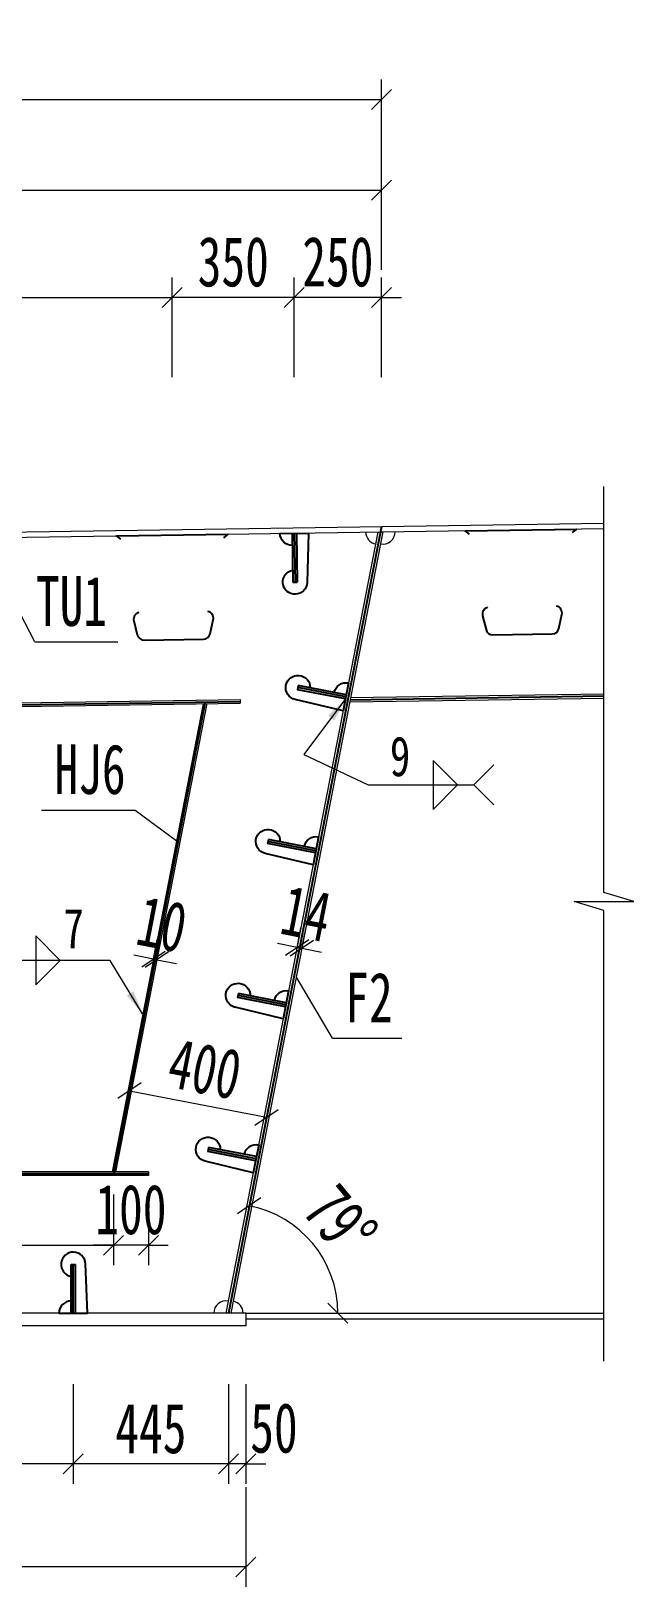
# Model space of a CAD drawing. Header units: millimetres. Extents: x -89049 to 410567, y -307459 to -100425.
# Drawn here: x 139935 to 141663, y -125392 to -120927 of the extents above; entities that cross this region are included whole.
import ezdxf
from ezdxf.enums import TextEntityAlignment as Align

# ---------------------------------------------------------------- set-up
doc = ezdxf.new("R2010")
doc.units = ezdxf.units.MM
doc.layers.get('Defpoints').update_dxf_attribs({"color": 8})
for name, color, linetype, lineweight in [('Dim', 4, 'Continuous', 15), ('文字', 7, 'Continuous', 15), ('细实线', 4, 'Continuous', 15), ('钢板粗线', 1, 'Continuous', 25), ('钢板细线', 6, 'Continuous', 15)]:
    doc.layers.add(name, color=color, linetype=linetype, lineweight=lineweight)
doc.layers.add('Text', color=4, linetype='Continuous')
doc.styles.add('111', font='', dxfattribs={"width": 0.7})
doc.styles.add('BM_Dim', font='', dxfattribs={"width": 0.85})
doc.styles.add('SMEDI', font='', dxfattribs={"width": 0.75})
doc.styles.get("Standard").update_dxf_attribs({"font": ''})
doc.styles.get('111').set_extended_font_data('仿宋_GB2312')
doc.styles.get('BM_Dim').set_extended_font_data('仿宋_GB2312')
doc.styles.get('SMEDI').set_extended_font_data('仿宋_GB2312')
doc.styles.get('Standard').set_extended_font_data('仿宋_GB2312')
doc.dimstyles.new('200', dxfattribs={"dimscale": 0, "dimtxt": 2.5, "dimasz": 1, "dimexe": 1, "dimexo": 1, "dimgap": 0.6, "dimtad": 1, "dimdec": 0, "dimdsep": 46, "dimtxsty": '111', "dimblk": 'OBLIQUE', "dimcen": 0, "dimclrd": 4, "dimclre": 4, "dimclrt": 4, "dimadec": 1, "dimazin": 2, "dimtfac": 1, "dimtdec": 0, "dimtix": 1, "dimtmove": 2, "dimatfit": 3, "dimfxl": 4, "dimfxlon": 1, "dimtolj": 1, "dimlwd": -1, "dimlwe": -1, "dimarcsym": 0})
doc.dimstyles.new('MSteel_1.0_1.0', dxfattribs={"dimtxt": 3, "dimasz": 1.2, "dimexe": 1, "dimexo": 1, "dimgap": 1, "dimtad": 3, "dimtoh": 1, "dimdec": 0, "dimzin": 0, "dimdsep": 46, "dimtxsty": 'Standard', "dimblk": 'ARCHTICK', "dimcen": 0.09, "dimclrd": 3, "dimclre": 3, "dimadec": 0, "dimazin": 0, "dimtfac": 1, "dimtdec": 4, "dimtofl": 0, "dimtmove": 0, "dimatfit": 3, "dimfxl": 1, "dimtolj": 1, "dimtzin": 0, "dimarcsym": 0})

# ---------------------------------------------------------------- blocks, each defined once
blk = doc.blocks.new('_Oblique')
at = {"color": 0, "linetype": 'ByBlock', "lineweight": -2}
blk.add_line((-0.5, -0.5), (0.5, 0.5), dxfattribs=at)
blk = doc.blocks.new('*D317')
at = {"layer": 'Defpoints', "color": 0, "transparency": 16777216}
for p in [(140939.3, -121384.1), (130891.2, -122353), (140939.3, -122348.6)]:
    blk.add_point(p, dxfattribs=at)
at = {"layer": '细实线', "color": 4, "transparency": 16777216}
for p, q in [((130891.2, -121612.7), (130891.2, -121327)), ((140939.3, -121612.7), (140939.3, -121327)), ((130891.2, -121384.1), (140939.3, -121384.1))]:
    blk.add_line(p, q, dxfattribs=at)
at = {"layer": '细实线', "color": 4, "transparency": 16777216, "xscale": 57.14285714285715, "yscale": 57.14285714285715, "zscale": 57.14285714285715, "rotation": 180}
blk.add_blockref('_Oblique', (130891.2, -121384.1), dxfattribs=at)
at = {"layer": '细实线', "color": 4, "transparency": 16777216, "xscale": 57.14285714285715, "yscale": 57.14285714285715, "zscale": 57.14285714285715}
blk.add_blockref('_Oblique', (140939.3, -121384.1), dxfattribs=at)
at = {"layer": '细实线', "color": 4, "transparency": 16777216, "insert": (135915.2, -121281.9), "char_height": 142.86, "attachment_point": 5, "style": '111'}
blk.add_mtext('\\A1;10048', dxfattribs=at)
blk = doc.blocks.new('*D320')
at = {"layer": 'Defpoints', "color": 0, "transparency": 16777216}
for p in [(132916.5, -124624.1), (140550.5, -124642.1), (132916.5, -125334.5)]:
    blk.add_point(p, dxfattribs=at)
at = {"layer": '细实线', "color": 4, "transparency": 16777216}
for p, q in [((132916.5, -125105.9), (132916.5, -125391.6)), ((140550.5, -125105.9), (140550.5, -125391.6)), ((140550.5, -125334.5), (132916.5, -125334.5))]:
    blk.add_line(p, q, dxfattribs=at)
at = {"layer": '细实线', "color": 4, "transparency": 16777216, "xscale": 57.14285714285715, "yscale": 57.14285714285715, "zscale": 57.14285714285715, "rotation": 180}
blk.add_blockref('_Oblique', (132916.5, -125334.5), dxfattribs=at)
at = {"layer": '细实线', "color": 4, "transparency": 16777216, "xscale": 57.14285714285715, "yscale": 57.14285714285715, "zscale": 57.14285714285715}
blk.add_blockref('_Oblique', (140550.5, -125334.5), dxfattribs=at)
at = {"layer": '细实线', "color": 4, "transparency": 16777216, "insert": (136733.5, -125232.3), "char_height": 142.86, "attachment_point": 5, "style": '111'}
blk.add_mtext('\\A1;7634', dxfattribs=at)
blk = doc.blocks.new('*D336')
at = {"layer": 'Defpoints', "color": 0, "transparency": 16777216}
for p in [(140939.3, -121123.3), (128309.9, -122335.4), (140939.3, -122348.6)]:
    blk.add_point(p, dxfattribs=at)
at = {"layer": '细实线', "color": 4, "transparency": 16777216}
for p, q in [((128309.9, -121351.9), (128309.9, -121066.2)), ((140939.3, -121351.9), (140939.3, -121066.2)), ((128309.9, -121123.3), (140939.3, -121123.3))]:
    blk.add_line(p, q, dxfattribs=at)
at = {"layer": '细实线', "color": 4, "transparency": 16777216, "xscale": 57.14285714285715, "yscale": 57.14285714285715, "zscale": 57.14285714285715, "rotation": 180}
blk.add_blockref('_Oblique', (128309.9, -121123.3), dxfattribs=at)
at = {"layer": '细实线', "color": 4, "transparency": 16777216, "xscale": 57.14285714285715, "yscale": 57.14285714285715, "zscale": 57.14285714285715}
blk.add_blockref('_Oblique', (140939.3, -121123.3), dxfattribs=at)
at = {"layer": '细实线', "color": 4, "transparency": 16777216, "insert": (134624.6, -121021.1), "char_height": 142.86, "attachment_point": 5, "style": '111'}
blk.add_mtext('\\A1;12629', dxfattribs=at)
blk = doc.blocks.new('U型肋1')
at = {"layer": 'Defpoints'}
blk.add_line((-160, 0), (160, 0), dxfattribs=at)
at = {"layer": '钢板粗线', "color": 6}
for p, q in [((147.8, -9.7), (160, 0)), ((-147.8, -9.7), (-160, 0))]:
    blk.add_line(p, q, dxfattribs=at)
blk.add_lwpolyline([(-98.8, -220.5, 0.414266), (-113.8, -244.5), (-104.5, -284.5, 0.348876), (-85, -300), (85, -300, 0.348876), (104.5, -284.5), (113.8, -244.5, 0.414091), (98.8, -220.5, 0.414091)], format="xyb", dxfattribs=at)
blk = doc.blocks.new('12-140加劲 有过焊孔')
at = {"layer": 'Defpoints'}
blk.add_line((0, 0), (0, 140), dxfattribs=at)
at = {"layer": '钢板粗线', "color": 7}
for p, q in [((-6, 0), (-6, 140)), ((-6, 140), (6, 140)), ((6, 0), (6, 140)), ((41, 0), (35, 141.5)), ((-41, 0), (41, 0))]:
    blk.add_line(p, q, dxfattribs=at)
for centre, start, end in [((0, 140), 2.441, 260.1291), ((-6, 0), 90, 180)]:
    blk.add_arc(centre, 35, start, end, dxfattribs=at)
blk = doc.blocks.new('14-160加劲 有过焊孔')
at = {"layer": 'Defpoints'}
blk.add_line((38609.4, 31489.3), (38609.4, 31629.3), dxfattribs=at)
at = {"layer": '钢板粗线', "color": 7}
for p, q in [((38603.4, 31489.3), (38603.4, 31629.3)), ((38603.4, 31629.3), (38615.4, 31629.3)), ((38615.4, 31489.3), (38615.4, 31629.3)), ((38650.4, 31489.3), (38644.3, 31630.8)), ((38568.4, 31489.3), (38650.4, 31489.3))]:
    blk.add_line(p, q, dxfattribs=at)
for centre, start, end in [((38609.4, 31629.3), 2.441, 260.1291), ((38603.4, 31489.3), 90, 180)]:
    blk.add_arc(centre, 35, start, end, dxfattribs=at)
blk = doc.blocks.new('*D4657')
at = {"layer": 'Defpoints', "color": 0, "transparency": 16777216}
for p in [(-888.1, 542.1), (-638.1, -114.6), (-888.1, -134.3)]:
    blk.add_point(p, dxfattribs=at)
at = {"layer": '细实线', "color": 4, "transparency": 16777216}
for p, q in [((-888.1, 313.5), (-888.1, 599.3)), ((-638.1, 313.5), (-638.1, 599.3)), ((-888.1, 542.1), (-945.2, 542.1)), ((-638.1, 542.1), (-888.1, 542.1)), ((-638.1, 542.1), (-580.9, 542.1))]:
    blk.add_line(p, q, dxfattribs=at)
at = {"layer": '细实线', "color": 4, "transparency": 16777216, "xscale": 57.14285714285715, "yscale": 57.14285714285715, "zscale": 57.14285714285715}
blk.add_blockref('_Oblique', (-888.1, 542.1), dxfattribs=at)
at = {"layer": '细实线', "color": 4, "transparency": 16777216, "xscale": 57.14285714285715, "yscale": 57.14285714285715, "zscale": 57.14285714285715, "rotation": 180}
blk.add_blockref('_Oblique', (-638.1, 542.1), dxfattribs=at)
at = {"layer": '细实线', "color": 4, "transparency": 16777216, "insert": (-763.1, 644.4), "char_height": 142.86, "attachment_point": 5, "style": '111'}
blk.add_mtext('\\A1;250', dxfattribs=at)
blk = doc.blocks.new('*D4658')
at = {"layer": 'Defpoints', "color": 0, "transparency": 16777216}
for p in [(-1238.1, 542.1), (-3038, -166.6), (-1238.1, -139.6)]:
    blk.add_point(p, dxfattribs=at)
at = {"layer": '细实线', "color": 4, "transparency": 16777216}
for p, q in [((-3038, 313.5), (-3038, 599.3)), ((-1238.1, 313.5), (-1238.1, 599.3)), ((-3038, 542.1), (-1238.1, 542.1))]:
    blk.add_line(p, q, dxfattribs=at)
at = {"layer": '细实线', "color": 4, "transparency": 16777216, "xscale": 57.14285714285715, "yscale": 57.14285714285715, "zscale": 57.14285714285715, "rotation": 180}
blk.add_blockref('_Oblique', (-3038, 542.1), dxfattribs=at)
at = {"layer": '细实线', "color": 4, "transparency": 16777216, "xscale": 57.14285714285715, "yscale": 57.14285714285715, "zscale": 57.14285714285715}
blk.add_blockref('_Oblique', (-1238.1, 542.1), dxfattribs=at)
at = {"layer": '细实线', "color": 4, "transparency": 16777216, "insert": (-2138, 644.4), "char_height": 142.86, "attachment_point": 5, "style": '111'}
blk.add_mtext('\\A1;3×600', dxfattribs=at)
blk = doc.blocks.new('*D4659')
at = {"layer": 'Defpoints', "color": 0, "transparency": 16777216}
for p in [(-1238.1, 542.1), (-1238.1, -139.6), (-888.1, -134.3)]:
    blk.add_point(p, dxfattribs=at)
at = {"layer": '细实线', "color": 4, "transparency": 16777216}
for p, q in [((-1238.1, 313.5), (-1238.1, 599.3)), ((-888.1, 313.5), (-888.1, 599.3)), ((-888.1, 542.1), (-1238.1, 542.1))]:
    blk.add_line(p, q, dxfattribs=at)
at = {"layer": '细实线', "color": 4, "transparency": 16777216, "xscale": 57.14285714285715, "yscale": 57.14285714285715, "zscale": 57.14285714285715, "rotation": 180}
blk.add_blockref('_Oblique', (-1238.1, 542.1), dxfattribs=at)
at = {"layer": '细实线', "color": 4, "transparency": 16777216, "xscale": 57.14285714285715, "yscale": 57.14285714285715, "zscale": 57.14285714285715}
blk.add_blockref('_Oblique', (-888.1, 542.1), dxfattribs=at)
at = {"layer": '细实线', "color": 4, "transparency": 16777216, "insert": (-1063.1, 644.4), "char_height": 142.86, "attachment_point": 5, "style": '111'}
blk.add_mtext('\\A1;350', dxfattribs=at)
blk = doc.blocks.new('*D4664')
at = {"layer": 'Defpoints', "color": 0, "transparency": 16777216}
for p in [(-2175.8, -1967.1), (-1406.6, -1975.1), (-1406.6, -2177.5)]:
    blk.add_point(p, dxfattribs=at)
at = {"layer": '细实线', "color": 4, "transparency": 16777216}
for p, q in [((-2175.8, -2024.2), (-2175.8, -2234.7)), ((-1406.6, -2032.2), (-1406.6, -2234.7)), ((-2175.8, -2177.5), (-1406.6, -2177.5))]:
    blk.add_line(p, q, dxfattribs=at)
at = {"layer": '细实线', "color": 4, "transparency": 16777216, "xscale": 57.14285714285715, "yscale": 57.14285714285715, "zscale": 57.14285714285715, "rotation": 180}
blk.add_blockref('_Oblique', (-2175.8, -2177.5), dxfattribs=at)
at = {"layer": '细实线', "color": 4, "transparency": 16777216, "xscale": 57.14285714285715, "yscale": 57.14285714285715, "zscale": 57.14285714285715}
blk.add_blockref('_Oblique', (-1406.6, -2177.5), dxfattribs=at)
at = {"layer": '细实线', "color": 4, "transparency": 16777216, "insert": (-1791.2, -2075.3), "char_height": 142.86, "attachment_point": 5, "style": '111'}
blk.add_mtext('\\A1;769', dxfattribs=at)
blk = doc.blocks.new('*D4667')
at = {"layer": 'Defpoints', "color": 0, "transparency": 16777216}
for p in [(-1076.9, -2372.1), (-1026.9, -2372.1), (-1076.9, -2804.4)]:
    blk.add_point(p, dxfattribs=at)
at = {"layer": '细实线', "color": 4, "transparency": 16777216}
for p, q in [((-1076.9, -2575.8), (-1076.9, -2861.5)), ((-1026.9, -2575.8), (-1026.9, -2861.5)), ((-1076.9, -2804.4), (-1134, -2804.4)), ((-1026.9, -2804.4), (-1076.9, -2804.4)), ((-1026.9, -2804.4), (-969.8, -2804.4))]:
    blk.add_line(p, q, dxfattribs=at)
at = {"layer": '细实线', "color": 4, "transparency": 16777216, "xscale": 57.14285714285715, "yscale": 57.14285714285715, "zscale": 57.14285714285715}
blk.add_blockref('_Oblique', (-1076.9, -2804.4), dxfattribs=at)
at = {"layer": '细实线', "color": 4, "transparency": 16777216, "xscale": 57.14285714285715, "yscale": 57.14285714285715, "zscale": 57.14285714285715, "rotation": 180}
blk.add_blockref('_Oblique', (-1026.9, -2804.4), dxfattribs=at)
at = {"layer": '细实线', "color": 4, "transparency": 16777216, "insert": (-946.4, -2702.2), "char_height": 142.86, "attachment_point": 5, "style": '111'}
blk.add_mtext('\\A1;50', dxfattribs=at)
blk = doc.blocks.new('*D4669')
at = {"layer": 'Defpoints', "color": 0, "transparency": 16777216}
for p in [(-866.3, -1325.2), (-885.8, -1352.1), (-872, -1354.8)]:
    blk.add_point(p, dxfattribs=at)
at = {"layer": '细实线', "color": 4, "transparency": 16777216}
for p, q in [((-880, -1322.5), (-869.1, -1266.4)), ((-866.3, -1325.2), (-855.4, -1269.1)), ((-880, -1322.5), (-936.1, -1311.6)), ((-880, -1322.5), (-866.3, -1325.2)), ((-866.3, -1325.2), (-810.2, -1336.1))]:
    blk.add_line(p, q, dxfattribs=at)
at = {"layer": '细实线', "color": 4, "transparency": 16777216, "xscale": 57.14285714285715, "yscale": 57.14285714285715, "zscale": 57.14285714285715}
for p, rotation in [((-880, -1322.5), 349.0000000000151), ((-866.3, -1325.2), 169.000000000015)]:
    blk.add_blockref('_Oblique', p, dxfattribs=dict(at, rotation=rotation))
at = {"layer": '细实线', "color": 4, "transparency": 16777216, "insert": (-853.9, -1225), "char_height": 142.86, "attachment_point": 5, "rotation": 349, "style": '111'}
blk.add_mtext('\\A1;14', dxfattribs=at)
blk = doc.blocks.new('*D4670')
at = {"layer": 'Defpoints', "color": 0, "transparency": 16777216}
for p in [(-1406.6, -1974.9), (-1306.5, -1975.1), (-1406.6, -2177.5)]:
    blk.add_point(p, dxfattribs=at)
at = {"layer": '细实线', "color": 4, "transparency": 16777216}
for p, q in [((-1406.6, -2032.1), (-1406.6, -2234.7)), ((-1306.5, -2032.2), (-1306.5, -2234.7)), ((-1406.6, -2177.5), (-1463.8, -2177.5)), ((-1306.5, -2177.5), (-1406.6, -2177.5)), ((-1306.5, -2177.5), (-1249.4, -2177.5))]:
    blk.add_line(p, q, dxfattribs=at)
at = {"layer": '细实线', "color": 4, "transparency": 16777216, "xscale": 57.14285714285715, "yscale": 57.14285714285715, "zscale": 57.14285714285715}
blk.add_blockref('_Oblique', (-1406.6, -2177.5), dxfattribs=at)
at = {"layer": '细实线', "color": 4, "transparency": 16777216, "xscale": 57.14285714285715, "yscale": 57.14285714285715, "zscale": 57.14285714285715, "rotation": 180}
blk.add_blockref('_Oblique', (-1306.5, -2177.5), dxfattribs=at)
at = {"layer": '细实线', "color": 4, "transparency": 16777216, "insert": (-1356.6, -2075.3), "char_height": 142.86, "attachment_point": 5, "style": '111'}
blk.add_mtext('\\A1;100', dxfattribs=at)
blk = doc.blocks.new('*D4672')
at = {"layer": 'Defpoints', "color": 0, "transparency": 16777216}
for p in [(-1297.3, -1383.6), (-1282.2, -1358.1), (-1287.5, -1385.5)]:
    blk.add_point(p, dxfattribs=at)
at = {"layer": '细实线', "color": 4, "transparency": 16777216}
for p, q in [((-1292, -1356.2), (-1281.1, -1300.1)), ((-1282.2, -1358.1), (-1271.3, -1302)), ((-1292, -1356.2), (-1348.1, -1345.3)), ((-1292, -1356.2), (-1282.2, -1358.1)), ((-1282.2, -1358.1), (-1226.1, -1369))]:
    blk.add_line(p, q, dxfattribs=at)
at = {"layer": '细实线', "color": 4, "transparency": 16777216, "xscale": 57.14285714285715, "yscale": 57.14285714285715, "zscale": 57.14285714285715}
for p, rotation in [((-1292, -1356.2), 349.0000000000052), ((-1282.2, -1358.1), 169.0000000000052)]:
    blk.add_blockref('_Oblique', p, dxfattribs=dict(at, rotation=rotation))
at = {"layer": '细实线', "color": 4, "transparency": 16777216, "insert": (-1267.6, -1256.8), "char_height": 142.86, "attachment_point": 5, "rotation": 349, "style": '111'}
blk.add_mtext('\\A1;10', dxfattribs=at)
blk = doc.blocks.new('角焊缝2')
at = {"layer": 'Dim'}
blk.add_line((-3138.009, 370.223), (-3132.704, 370.223), dxfattribs=at)
blk.add_lwpolyline([(-3134.754, 371.455), (-3134.754, 368.992), (-3133.523, 370.223)], close=True, dxfattribs=at)
blk.add_lwpolyline([(-3131.704, 369.223), (-3132.704, 370.223), (-3131.704, 371.223)], dxfattribs=at)
blk = doc.blocks.new('_ArchTick')
at = {"color": 0, "linetype": 'ByBlock', "const_width": 0.15}
blk.add_lwpolyline([(-0.5, -0.5), (0.5, 0.5)], dxfattribs=at)
blk = doc.blocks.new('角焊缝1')
at = {"layer": 'Dim'}
blk.add_line((-3101.175, 370.223), (-3106.48, 370.223), dxfattribs=at)
blk.add_lwpolyline([(-3107.48, 369.223), (-3106.48, 370.223), (-3107.48, 371.223)], dxfattribs=at)
blk.add_lwpolyline([(-3104.907, 371.455), (-3104.907, 368.992), (-3103.675, 370.223)], close=True, dxfattribs=at)
blk = doc.blocks.new('*D4676')
at = {"layer": 'Defpoints', "color": 0, "transparency": 16777216}
for p in [(-1334.6, -1601.6), (-942, -1677.9), (-967.7, -1810.2)]:
    blk.add_point(p, dxfattribs=at)
at = {"layer": '细实线', "color": 4, "transparency": 16777216}
for p, q in [((-1345.5, -1657.7), (-1371.2, -1790)), ((-1360.3, -1733.9), (-967.7, -1810.2)), ((-952.9, -1734), (-978.6, -1866.3))]:
    blk.add_line(p, q, dxfattribs=at)
at = {"layer": '细实线', "color": 4, "transparency": 16777216, "xscale": 57.14285714285715, "yscale": 57.14285714285715, "zscale": 57.14285714285715}
for p, rotation in [((-1360.3, -1733.9), 169.000000000007), ((-967.7, -1810.2), 349.000000000007)]:
    blk.add_blockref('_Oblique', p, dxfattribs=dict(at, rotation=rotation))
at = {"layer": '细实线', "color": 4, "transparency": 16777216, "insert": (-1144.5, -1671.7), "char_height": 142.86, "attachment_point": 5, "rotation": 349, "style": '111'}
blk.add_mtext('\\A1;400', dxfattribs=at)
blk = doc.blocks.new('*D4677')
at = {"layer": 'Defpoints', "color": 0, "transparency": 16777216}
for p in [(-1521.9, -2372.1), (-1076.9, -2372.1), (-1521.9, -2804.4)]:
    blk.add_point(p, dxfattribs=at)
at = {"layer": '细实线', "color": 4, "transparency": 16777216}
for p, q in [((-1521.9, -2575.8), (-1521.9, -2861.5)), ((-1076.9, -2575.8), (-1076.9, -2861.5)), ((-1076.9, -2804.4), (-1521.9, -2804.4))]:
    blk.add_line(p, q, dxfattribs=at)
at = {"layer": '细实线', "color": 4, "transparency": 16777216, "xscale": 57.14285714285715, "yscale": 57.14285714285715, "zscale": 57.14285714285715, "rotation": 180}
blk.add_blockref('_Oblique', (-1521.9, -2804.4), dxfattribs=at)
at = {"layer": '细实线', "color": 4, "transparency": 16777216, "xscale": 57.14285714285715, "yscale": 57.14285714285715, "zscale": 57.14285714285715}
blk.add_blockref('_Oblique', (-1076.9, -2804.4), dxfattribs=at)
at = {"layer": '细实线', "color": 4, "transparency": 16777216, "insert": (-1299.4, -2703.7), "char_height": 142.86, "attachment_point": 5, "style": '111'}
blk.add_mtext('\\A1;445', dxfattribs=at)
blk = doc.blocks.new('*D4678')
at = {"layer": 'Defpoints', "color": 0, "transparency": 16777216}
for p in [(-4521.9, -2372.1), (-1521.9, -2372.1), (-4521.9, -2804.4)]:
    blk.add_point(p, dxfattribs=at)
at = {"layer": '细实线', "color": 4, "transparency": 16777216}
for p, q in [((-4521.9, -2575.8), (-4521.9, -2861.5)), ((-1521.9, -2575.8), (-1521.9, -2861.5)), ((-1521.9, -2804.4), (-4521.9, -2804.4))]:
    blk.add_line(p, q, dxfattribs=at)
at = {"layer": '细实线', "color": 4, "transparency": 16777216, "xscale": 57.14285714285715, "yscale": 57.14285714285715, "zscale": 57.14285714285715, "rotation": 180}
blk.add_blockref('_Oblique', (-4521.9, -2804.4), dxfattribs=at)
at = {"layer": '细实线', "color": 4, "transparency": 16777216, "xscale": 57.14285714285715, "yscale": 57.14285714285715, "zscale": 57.14285714285715}
blk.add_blockref('_Oblique', (-1521.9, -2804.4), dxfattribs=at)
at = {"layer": '细实线', "color": 4, "transparency": 16777216, "insert": (-3021.9, -2702.2), "char_height": 142.86, "attachment_point": 5, "style": '111'}
blk.add_mtext('\\A1;6×500', dxfattribs=at)
blk = doc.blocks.new('*D4697')
at = {"layer": 'Defpoints', "color": 0, "transparency": 16777216}
for p in [(-638.1, -114.6), (-795.9, -2233), (-1076.9, -2372.1), (-1026.9, -2372.1), (0, -2372.1)]:
    blk.add_point(p, dxfattribs=at)
at = {"layer": '细实线', "color": 4, "transparency": 16777216}
blk.add_arc((-1076.9, -2372.1), 313.6, 0, 79, dxfattribs=at)
at = {"layer": '细实线', "color": 4, "transparency": 16777216, "xscale": 57.14285714285715, "yscale": 57.14285714285715, "zscale": 57.14285714285715}
for p, rotation in [((-1017.1, -2064.3), 168.9999999999886), ((-763.3, -2372.1), 270)]:
    blk.add_blockref('_Oblique', p, dxfattribs=dict(at, rotation=rotation))
at = {"layer": '细实线', "color": 4, "transparency": 16777216, "insert": (-756.1, -2107.6), "char_height": 142.86, "attachment_point": 5, "rotation": 309.5, "style": '111'}
blk.add_mtext('\\A1;79%%d', dxfattribs=at)
blk = doc.blocks.new('*D560')
at = {"layer": 'Defpoints', "color": 0, "transparency": 16777216}
for p in [(130901.3, -122374.3), (132798.2, -124578.2), (132916.5, -124606.1), (132957, -124606.1), (140029.9, -124606.1)]:
    blk.add_point(p, dxfattribs=at)
at = {"layer": '细实线', "color": 4, "transparency": 16777216}
blk.add_line((132859.4, -124606.1), (132738.7, -124606.1), dxfattribs=at)
blk.add_arc((132957, -124606.1), 161.2, 132.6489, 180, dxfattribs=at)
at = {"layer": '细实线', "color": 4, "transparency": 16777216, "xscale": 57.14285714285715, "yscale": 57.14285714285715, "zscale": 57.14285714285715}
for p, rotation in [((132847.8, -124487.5), 42.64891912976098), ((132795.8, -124606.1), 270)]:
    blk.add_blockref('_Oblique', p, dxfattribs=dict(at, rotation=rotation))
at = {"layer": '细实线', "color": 4, "transparency": 16777216, "insert": (132658.3, -124508.2), "char_height": 142.857, "attachment_point": 5, "rotation": 71.8543, "style": '111'}
blk.add_mtext('\\A1;47.4%%d', dxfattribs=at)
blk = doc.blocks.new('fff')
at = {"layer": 'Defpoints'}
for p, q in [((-638.1, -114.6), (-1076.9, -2372.1)), ((-727.6, -612), (0, -601))]:
    blk.add_line(p, q, dxfattribs=at)
at = {"layer": 'Defpoints', "color": 8}
for p, q in [((-4544.9, -669.2), (-1043.2, -616.7)), ((-1143.5, -618.2), (-1406.6, -1972.1)), ((-1306.6, -1972.1), (-4544.9, -1972.1))]:
    blk.add_line(p, q, dxfattribs=at)
at = {"layer": 'Dim', "color": 8}
blk.add_line((-860.9, -769.3), (-676.1, -856.3), dxfattribs=at)
at = {"layer": '细实线'}
for p, q in [((-1631.9, -445.9), (-1717.3, -281.4)), ((-1631.9, -445.9), (-1394, -445.9)), ((-1613.5, -928.4), (-1344.7, -928.4)), ((-1344.7, -928.4), (-1223.6, -1017.8)), ((-778.9, -1583.5), (-881.5, -1408.5)), ((-778.9, -1583.5), (-579.4, -1583.5))]:
    blk.add_line(p, q, dxfattribs=at)
at = {"layer": '细实线', "color": 4}
blk.add_lwpolyline([(0, -2509.7), (0, -1217), (-85.7, -1191.2), (85.7, -1191.2), (0, -1165.5), (0, -1131.2), (0, 0)], dxfattribs=at)
at = {"layer": '钢板细线'}
for p, q in [((-648.4, -130.7), (-1084, -2372.1)), ((-634, -130.5), (-1069.8, -2372.1)), ((-4545, -664.2), (-1043.2, -611.7)), ((-4544.9, -674.2), (-1043.1, -621.7)), ((-1149.5, -623.3), (-1410.8, -1967.1)), ((-1139.3, -623.1), (-1400.6, -1967.1)), ((-1043.2, -611.7), (-1043.1, -621.7)), ((-728.8, -618), (0, -607)), ((-726.5, -605.9), (0, -595)), ((-1306.6, -1967.1), (-4544.9, -1967.1)), ((-1306.6, -1977.1), (-4544.9, -1977.1)), ((-1306.6, -1967.1), (-1306.6, -1977.1)), ((-1026.9, -2372.1), (-1026.9, -2408.1)), ((-1026.9, -2372.1), (0, -2372.1)), ((-1026.9, -2388.1), (0, -2388.1))]:
    blk.add_line(p, q, dxfattribs=at)
for centre, start, end in [((-648.4, -130.7), 180.8623, 259), ((-634, -130.5), 259, 0.8594), ((-1084, -2372.1), 79, 180), ((-1069.8, -2372.1), 0, 79)]:
    blk.add_arc(centre, 35, start, end, dxfattribs=at)
at = {"layer": '细实线', "color": 8, "xscale": 57.1428571428572, "yscale": 57.1428571428572, "zscale": 57.1428571428572}
for name, p in [('角焊缝2', (178638.7, -22011.9)), ('角焊缝1', (175793.7, -22515.5))]:
    blk.add_blockref(name, p, dxfattribs=at)
at = {"layer": '钢板细线', "xscale": -1}
for name, p, rotation in [('12-140加劲 有过焊孔', (-888.1, -134.3), 180.8593722436303), ('14-160加劲 有过焊孔', (37537.5, 31287.7), 78.99999999988009), ('14-160加劲 有过焊孔', (37451.6, 30846), 78.99999999988009), ('14-160加劲 有过焊孔', (37365.7, 30404.3), 78.99999999988009), ('14-160加劲 有过焊孔', (37279.9, 29962.6), 78.99999999988009)]:
    blk.add_blockref(name, p, dxfattribs=dict(at, rotation=rotation))
at = {"layer": '钢板细线'}
for name, p, rotation in [('U型肋1', (-238.1, -124.6), 0.8593722436390178), ('U型肋1', (-1238.1, -139.6), 0.8593722436390178), ('12-140加劲 有过焊孔', (-1521.9, -2372.1), 359.9999999999936)]:
    blk.add_blockref(name, p, dxfattribs=dict(at, rotation=rotation))
at = {"layer": 'Text', "color": 8, "style": 'SMEDI', "width": 0.75}
for s, p in [('9', (-613.9, -774.2)), ('7', (-1549.9, -1267.9))]:
    blk.add_text(s, height=114.3, dxfattribs=at).set_placement(p, align=Align.MIDDLE_LEFT)
at = {"layer": '文字', "style": 'BM_Dim', "width": 0.7}
for s, p in [('TU1', (-1527, -442.9)), ('HJ6', (-1473.9, -925.3)), ('F2', (-674, -1580.5))]:
    blk.add_text(s, height=142.86, dxfattribs=at).set_placement(p, align=Align.BOTTOM_CENTER)
at = {"layer": '细实线'}
for base, p1, p2, text, picture, middle in [((-1238.1, 542.1), (-3038, -166.6), (-1238.1, -139.6), '3×600', '*D4658', (-2138, 644.4)), ((-4521.9, -2804.4), (-1521.9, -2372.1), (-4521.9, -2372.1), '6×500', '*D4678', (-3021.9, -2702.2))]:
    dim = blk.add_linear_dim(base=base, p1=p1, p2=p2, text=text, dimstyle='200', override={"dimscale": 57.142857, "dimtxsty": '111', "dimblk": 'Oblique'}, dxfattribs=at)
    dim.commit()
    dim.dimension.update_dxf_attribs({"geometry": picture, "text_midpoint": middle})
for base, p1, p2, picture, middle in [((-1238.1, 542.1), (-888.1, -134.3), (-1238.1, -139.6), '*D4659', (-1063.1, 644.4)), ((-888.1, 542.1), (-638.1, -114.6), (-888.1, -134.3), '*D4657', (-763.1, 644.4)), ((-1406.6, -2177.5), (-2175.8, -1967.1), (-1406.6, -1975.1), '*D4664', (-1791.2, -2075.3)), ((-1406.6, -2177.5), (-1306.5, -1975.1), (-1406.6, -1974.9), '*D4670', (-1356.6, -2075.3)), ((-1521.9, -2804.4), (-1076.9, -2372.1), (-1521.9, -2372.1), '*D4677', (-1299.4, -2703.7))]:
    dim = blk.add_linear_dim(base=base, p1=p1, p2=p2, dimstyle='200', override={"dimscale": 57.142857, "dimblk": 'Oblique'}, dxfattribs=at)
    dim.commit()
    dim.dimension.update_dxf_attribs({"geometry": picture, "text_midpoint": middle})
dim = blk.add_angular_dim_2l(base=(-795.9, -2233), line1=((-638.1, -114.6), (-1076.9, -2372.1)), line2=((-1026.9, -2372.1), (0, -2372.1)), dimstyle='200', override={"dimscale": 57.142857, "dimblk": 'Oblique'}, dxfattribs=at)
dim.commit()
dim.dimension.update_dxf_attribs({"geometry": '*D4697', "text_midpoint": (-756.1, -2107.6)})
for p1, p2, distance, picture, middle in [((-885.8, -1352.1), (-872, -1354.8), 30.2, '*D4669', (-853.9, -1225)), ((-1297.3, -1383.6), (-1287.5, -1385.5), 27.9, '*D4672', (-1267.6, -1256.8)), ((-1334.6, -1601.6), (-942, -1677.9), -134.8, '*D4676', (-1144.5, -1671.7))]:
    dim = blk.add_aligned_dim(p1=p1, p2=p2, distance=distance, dimstyle='200', override={"dimscale": 57.142857, "dimblk": 'Oblique'}, dxfattribs=at)
    dim.commit()
    dim.dimension.update_dxf_attribs({"geometry": picture, "text_midpoint": middle})
dim = blk.add_linear_dim(base=(-1076.9, -2804.4), p1=(-1026.9, -2372.1), p2=(-1076.9, -2372.1), dimstyle='200', override={"dimscale": 57.142857, "dimblk": 'Oblique'}, dxfattribs=at)
dim.commit()
dim.dimension.update_dxf_attribs({"geometry": '*D4667', "text_midpoint": (-946.4, -2702.2), "dimtype": 160})
at = {"layer": 'Dim', "color": 8}
for points in [[(-741.5, -609.7), (-860.9, -769.3)], [(-1323.5, -1513.1), (-1416.3, -1359.9)]]:
    blk.add_leader(points, dimstyle='MSteel_1.0_1.0', override={"dimscale": 57.142857, "dimclrd": 256}, dxfattribs=at)

msp = doc.modelspace()

# ---------------------------------------------------------------- linework, layer by layer
at = {"layer": '钢板细线'}
for p, q in [((140550.5, -124606.1), (132916.5, -124606.1)), ((140550.5, -124642.1), (132916.5, -124642.1))]:
    msp.add_line(p, q, dxfattribs=at)
for points in [[(128309.9, -122327.1), (136739.3, -122411.6), (141577.4, -122339)], [(128309.9, -122343.1), (136739.4, -122427.6), (141577.4, -122355)]]:
    msp.add_lwpolyline(points, dxfattribs=at)

# ---------------------------------------------------------------- block references
at = {"layer": '细实线'}
msp.add_blockref('fff', (141577.4, -122234), dxfattribs=at)

# ---------------------------------------------------------------- dimensions: what is measured, and where the dimension line sits
for base, p1, p2, picture, middle in [((140939.3, -121123.3), (128309.9, -122335.4), (140939.3, -122348.6), '*D336', (134624.6, -121021.1)), ((140939.3, -121384.1), (130891.2, -122353), (140939.3, -122348.6), '*D317', (135915.2, -121281.9)), ((132916.5, -125334.5), (140550.5, -124642.1), (132916.5, -124624.1), '*D320', (136733.5, -125232.3))]:
    dim = msp.add_linear_dim(base=base, p1=p1, p2=p2, dimstyle='200', override={"dimscale": 57.142857, "dimtxsty": '111', "dimblk": 'Oblique'}, dxfattribs=at)
    dim.commit()
    dim.dimension.update_dxf_attribs({"geometry": picture, "text_midpoint": middle})
dim = msp.add_angular_dim_2l(base=(132798.2, -124578.2), line1=((130901.3, -122374.3), (132957, -124606.1)), line2=((140029.9, -124606.1), (132916.5, -124606.1)), dimstyle='200', override={"dimscale": 57.142857, "dimblk": 'Oblique'}, dxfattribs=at)
dim.commit()
dim.dimension.update_dxf_attribs({"geometry": '*D560', "text_midpoint": (132658.3, -124508.2), "dimtype": 162})

doc.saveas('drawing.dxf')
